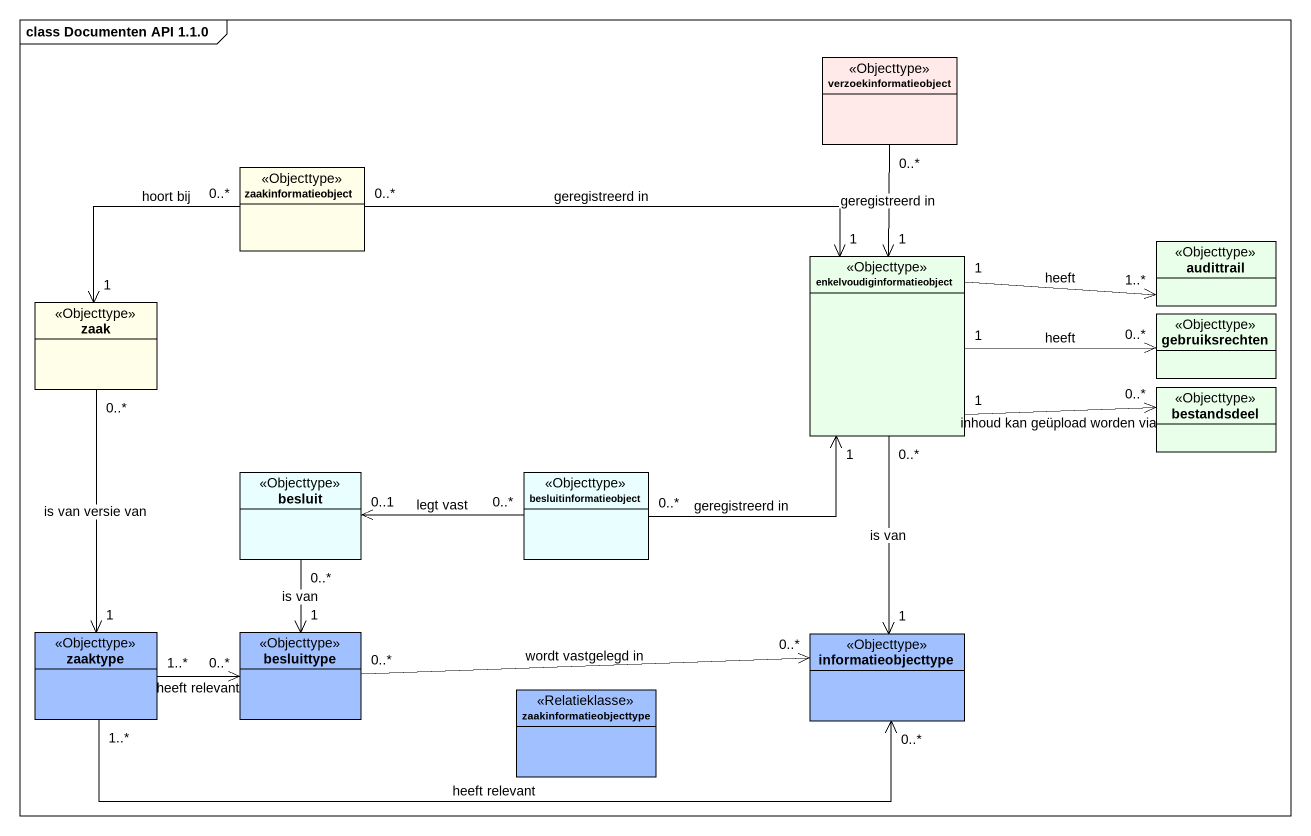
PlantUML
@startuml
mainframe class Documenten API 1.1.0
hide circle
hide empty members
class verzoekinformatieobject <<Objecttype>> #FFE9E9
class zaakinformatieobject <<Objecttype>> #FFFFE9
class audittrail <<Objecttype>> #E9FFE9
class zaak <<Objecttype>> #FFFFE9
class enkelvoudiginformatieobject <<Objecttype>> #E9FFE9
class gebruiksrechten <<Objecttype>> #E9FFE9
class bestandsdeel <<Objecttype>> #E9FFE9
class besluit <<Objecttype>> #E9FFFF
class besluitinformatieobject <<Objecttype>> #E9FFFF
class zaaktype <<Objecttype>> #A0C0FF
class besluittype <<Objecttype>> #A0C0FF
class informatieobjecttype <<Objecttype>> #A0C0FF
class zaakinformatieobjecttype <<Relatieklasse>> #A0C0FF
verzoekinformatieobject "0..*" --> "1" enkelvoudiginformatieobject : geregistreerd in
zaakinformatieobject "0..*" -right-> "1" enkelvoudiginformatieobject : geregistreerd in
zaak "1" <-up- "0..*" zaakinformatieobject : hoort bij
zaak "0..*" --> "1" zaaktype : is van versie van
enkelvoudiginformatieobject "1" -right-> "1..*" audittrail : heeft
enkelvoudiginformatieobject "1" -right-> "0..*" gebruiksrechten : heeft
enkelvoudiginformatieobject "1" -right-> "0..*" bestandsdeel : inhoud kan geüpload worden via
enkelvoudiginformatieobject "0..*" --> "1" informatieobjecttype : is van
besluit "0..1" <-right- "0..*" besluitinformatieobject : legt vast
besluit "0..*" --> "1" besluittype : is van
besluitinformatieobject "0..*" -right-> "1" enkelvoudiginformatieobject : geregistreerd in
zaaktype "1..*" -right-> "0..*" besluittype : heeft relevant
zaaktype "1..*" -right-> "0..*" informatieobjecttype : heeft relevant
besluittype "0..*" -right-> "0..*" informatieobjecttype : wordt vastgelegd in
@enduml
